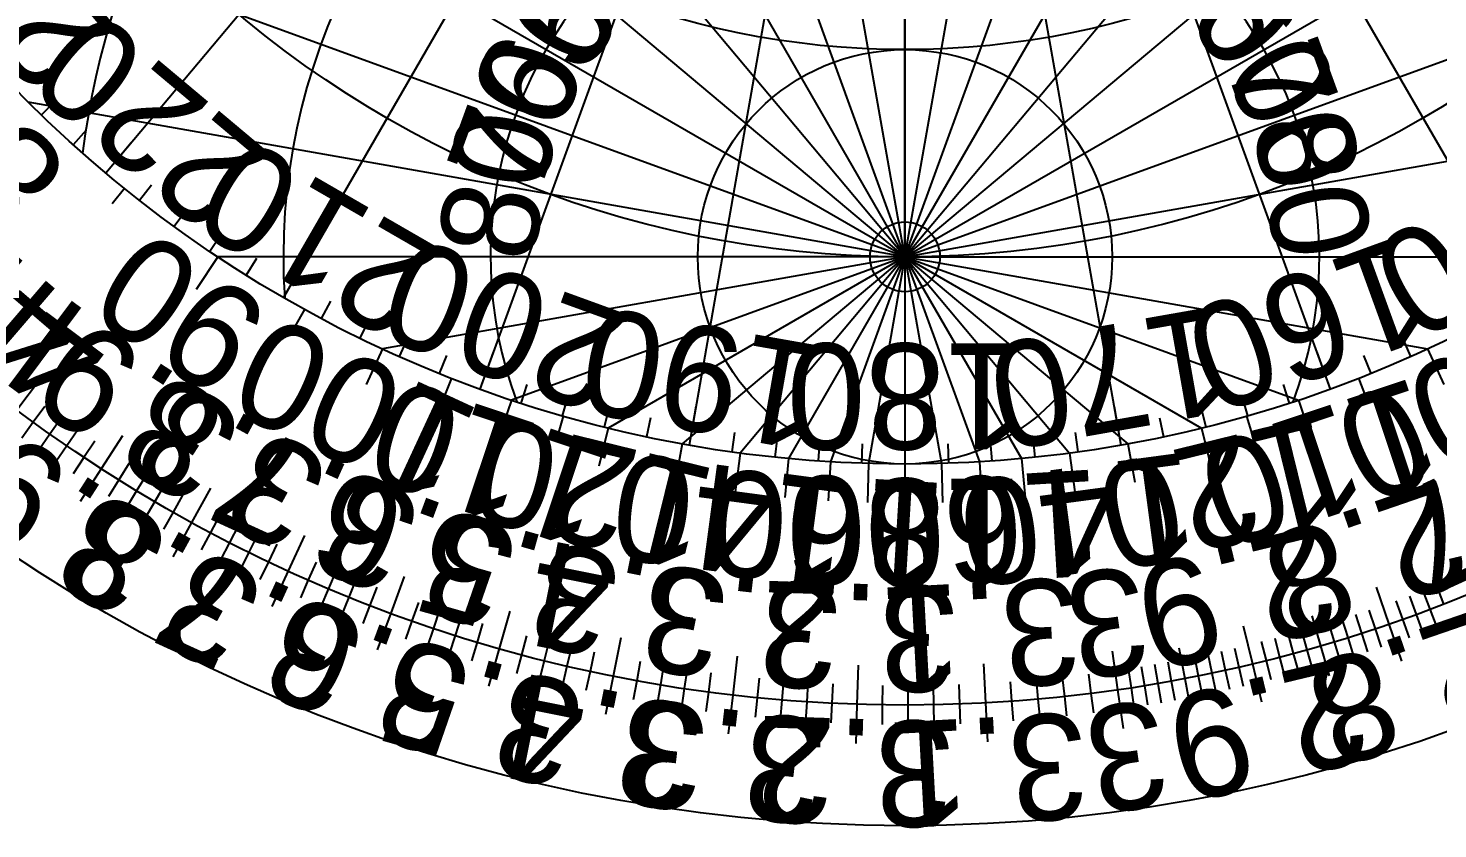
# Model space of a CAD drawing. Header units: metres. Extents: x -58 to 58, y -58 to 58.
# Drawn here: x -31.4 to 19.1, y -57.6 to -28.9 of the extents above; entities that cross this region are included whole.
import ezdxf
from ezdxf.enums import TextEntityAlignment as Align

# ---------------------------------------------------------------- set-up
doc = ezdxf.new("R2010")
doc.units = ezdxf.units.M
for name, color, linetype in [('CUT_REFERENCE', 1, 'Continuous'), ('ENGRAVE_AWA', 4, 'Continuous'), ('ENGRAVE_COMPASS', 5, 'Continuous'), ('ENGRAVE_LOG', 6, 'Continuous'), ('ENGRAVE_TEXT', 7, 'Continuous')]:
    doc.layers.add(name, color=color, linetype=linetype)

msp = doc.modelspace()

# ---------------------------------------------------------------- linework, layer by layer
at = {"layer": 'CUT_REFERENCE'}
for centre, radius in [((0, 0), 57.5), ((0, 0), 53.18), ((0, 0), 44.54), ((0, 0), 44.54), ((0, -37.117), 1.25)]:
    msp.add_circle(centre, radius, dxfattribs=at)
at = {"layer": 'ENGRAVE_AWA'}
for p, q in [((0, -37.117), (0, 44.54)), ((0, -37.117), (-14, 42.282)), ((0, -37.117), (14, 42.282)), ((0, -37.117), (-26.531, 35.776)), ((0, -37.117), (26.531, 35.776)), ((0, -37.117), (-36.317, 25.786)), ((0, -37.117), (36.317, 25.786)), ((0, -37.117), (-42.452, 13.476)), ((0, -37.117), (42.452, 13.476)), ((0, -37.117), (-44.539, 0.256)), ((0, 0), (-28.63, -34.12)), ((0, 0), (-22.27, -38.573)), ((0, 0), (-15.234, -41.854)), ((0, 0), (-7.734, -43.863)), ((0, -37.117), (44.539, 0.256)), ((0, 0), (22.27, -38.573)), ((0, 0), (15.234, -41.854)), ((0, 0), (7.734, -43.863)), ((0, 0), (0, -44.54)), ((0, -37.117), (-42.773, -12.422)), ((0, -37.117), (42.773, -12.422)), ((0, -37.117), (-37.959, -23.301)), ((0, -37.117), (37.959, -23.301)), ((0, -37.117), (-31.411, -31.578)), ((0, -37.117), (31.411, -31.578)), ((0, -37.117), (-24.62, -37.117)), ((0, -37.117), (-18.716, -40.417)), ((0, -37.117), (-14.101, -42.249)), ((0, -37.117), (-10.629, -43.253)), ((0, -37.117), (-7.986, -43.818)), ((0, -37.117), (-5.9, -44.148)), ((0, -37.117), (-4.173, -44.344)), ((0, -37.117), (-2.673, -44.46)), ((0, -37.117), (-1.306, -44.521)), ((0, -37.117), (24.62, -37.117)), ((0, -37.117), (18.716, -40.417)), ((0, -37.117), (14.101, -42.249)), ((0, -37.117), (10.629, -43.253)), ((0, -37.117), (7.986, -43.818)), ((0, -37.117), (5.9, -44.148)), ((0, -37.117), (4.173, -44.344)), ((0, -37.117), (2.673, -44.46)), ((0, -37.117), (1.306, -44.521)), ((0, -37.117), (0, -44.54))]:
    msp.add_line(p, q, dxfattribs=at)
for radius in [37.117, 29.693]:
    msp.add_circle((0, 0), radius, dxfattribs=at)
for radius, start, end in [(29.693, 7.1808, 172.8192), (22.27, 356.1774, 183.8226), (14.847, 339.5127, 200.4873), (7.423, 0, 360)]:
    msp.add_arc((0, -37.117), radius, start, end, dxfattribs=at)
at = {"layer": 'ENGRAVE_COMPASS'}
for p, q in [((-30.454, -31.536), (-30.94, -32.039)), ((-29.335, -32.579), (-29.803, -33.1)), ((-27.73, -33.047), (-28.63, -34.12)), ((-27.96, -34.67), (-28.4, -35.215)), ((-26.991, -34.546), (-27.422, -35.098)), ((-25.769, -35.467), (-26.18, -36.034)), ((-24.515, -36.345), (-24.906, -36.925)), ((-24.62, -37.117), (-25.394, -38.283)), ((-23.232, -37.178), (-23.603, -37.772)), ((-21.57, -37.36), (-22.27, -38.573)), ((-20.582, -38.708), (-20.91, -39.326)), ((-21.515, -38.999), (-21.853, -39.612)), ((-19.218, -39.403), (-19.525, -40.032)), ((-17.831, -40.05), (-18.116, -40.689)), ((17.831, -40.05), (18.116, -40.689)), ((-18.716, -40.417), (-19.304, -41.687)), ((-16.423, -40.648), (-16.685, -41.297)), ((-14.755, -40.538), (-15.234, -41.854)), ((14.755, -40.538), (15.234, -41.854)), ((16.423, -40.648), (16.685, -41.297)), ((18.716, -40.417), (19.304, -41.687)), ((-16.249, -41.47), (-16.504, -42.122)), ((-13.547, -41.694), (-13.764, -42.36)), ((13.547, -41.694), (13.764, -42.36)), ((16.249, -41.47), (16.504, -42.122)), ((-14.101, -42.249), (-14.544, -43.577)), ((-12.084, -42.142), (-12.277, -42.815)), ((12.084, -42.142), (12.277, -42.815)), ((14.101, -42.249), (14.544, -43.577)), ((-12.241, -42.825), (-12.434, -43.498)), ((-10.606, -42.538), (-10.775, -43.217)), ((-9.115, -42.882), (-9.26, -43.567)), ((-7.491, -42.485), (-7.734, -43.863)), ((7.491, -42.485), (7.734, -43.863)), ((9.115, -42.882), (9.26, -43.567)), ((10.606, -42.538), (10.775, -43.217)), ((12.241, -42.825), (12.434, -43.498)), ((-10.629, -43.253), (-10.963, -44.613)), ((-6.101, -43.413), (-6.199, -44.107)), ((0, -43.14), (0, -44.54)), ((6.101, -43.413), (6.199, -44.107)), ((10.629, -43.253), (10.963, -44.613)), ((-7.986, -43.818), (-8.238, -45.195)), ((-4.583, -43.6), (-4.656, -44.296)), ((-3.058, -43.733), (-3.107, -44.432)), ((-1.53, -43.813), (-1.554, -44.513)), ((1.53, -43.813), (1.554, -44.513)), ((3.058, -43.733), (3.107, -44.432)), ((4.583, -43.6), (4.656, -44.296)), ((7.986, -43.818), (8.238, -45.195)), ((-5.9, -44.148), (-6.085, -45.535)), ((-4.173, -44.344), (-4.304, -45.738)), ((4.173, -44.344), (4.304, -45.738)), ((5.9, -44.148), (6.085, -45.535)), ((-2.673, -44.46), (-2.757, -45.857)), ((-1.306, -44.521), (-1.347, -45.92)), ((0, -44.54), (0, -45.94)), ((1.306, -44.521), (1.347, -45.92)), ((2.673, -44.46), (2.757, -45.857))]:
    msp.add_line(p, q, dxfattribs=at)
at = {"layer": 'ENGRAVE_LOG'}
for p, q in [((-30.975, -41.493), (-31.813, -42.615)), ((-30.816, -42.48), (-31.227, -43.046)), ((-30.229, -42.899), (-30.632, -43.472)), ((-31.227, -43.046), (-31.638, -43.613)), ((-29.633, -43.313), (-30.029, -43.891)), ((-30.632, -43.472), (-31.035, -44.044)), ((-30.029, -43.891), (-30.424, -44.468)), ((-29.029, -43.72), (-29.416, -44.303)), ((-28.037, -43.533), (-28.795, -44.71)), ((-29.416, -44.303), (-29.803, -44.887)), ((-28.795, -44.71), (-29.553, -45.887)), ((-27.794, -44.516), (-28.165, -45.109)), ((-27.164, -44.903), (-27.526, -45.502)), ((-28.165, -45.109), (-28.536, -45.703)), ((-26.524, -45.284), (-26.878, -45.888)), ((-24.883, -45.409), (-25.556, -46.637)), ((-27.526, -45.502), (-27.888, -46.101)), ((-26.878, -45.888), (-27.232, -46.492)), ((-25.877, -45.657), (-26.222, -46.266)), ((-26.222, -46.266), (-26.567, -46.875)), ((-24.555, -46.381), (-24.882, -47)), ((-25.556, -46.637), (-26.229, -47.865)), ((-23.881, -46.732), (-24.199, -47.355)), ((-24.882, -47), (-25.21, -47.619)), ((-24.199, -47.355), (-24.518, -47.979)), ((-23.198, -47.074), (-23.507, -47.702)), ((-22.507, -47.409), (-22.807, -48.041)), ((-21.516, -47.098), (-22.098, -48.371)), ((-23.507, -47.702), (-23.817, -48.33)), ((-22.807, -48.041), (-23.107, -48.674)), ((-22.098, -48.371), (-22.68, -49.645)), ((-21.099, -48.052), (-21.38, -48.693)), ((-20.382, -48.36), (-20.654, -49.006)), ((-21.38, -48.693), (-21.661, -49.334)), ((-19.656, -48.66), (-19.919, -49.309)), ((-18.923, -48.95), (-19.175, -49.603)), ((-17.938, -48.574), (-18.423, -49.887)), ((16.878, -48.952), (17.334, -50.276)), ((19.04, -48.904), (19.294, -49.557)), ((-20.654, -49.006), (-20.925, -49.651)), ((-19.919, -49.309), (-20.181, -49.958)), ((17.589, -49.445), (17.824, -50.104)), ((18.073, -49.27), (18.314, -49.927)), ((18.557, -49.09), (18.804, -49.745)), ((-19.175, -49.603), (-19.427, -50.256)), ((-18.423, -49.887), (-18.908, -51.2)), ((-17.43, -49.501), (-17.662, -50.161)), ((-16.671, -49.762), (-16.894, -50.425)), ((-14.155, -49.808), (-14.537, -51.154)), ((14.573, -49.979), (14.887, -51.054)), ((16.139, -49.937), (16.354, -50.603)), ((16.622, -49.778), (16.844, -50.442)), ((18.314, -49.927), (18.555, -50.584)), ((18.804, -49.745), (19.052, -50.399)), ((-17.662, -50.161), (-17.895, -50.821)), ((-16.894, -50.425), (-17.116, -51.089)), ((-15.904, -50.012), (-16.116, -50.679)), ((-15.129, -50.252), (-15.331, -50.922)), ((12.12, -50.342), (12.448, -51.703)), ((15.173, -50.239), (15.376, -50.909)), ((15.656, -50.09), (15.865, -50.758)), ((16.844, -50.442), (17.066, -51.106)), ((17.334, -50.276), (17.79, -51.599)), ((17.824, -50.104), (18.059, -50.764)), ((-16.116, -50.679), (-16.329, -51.346)), ((-15.331, -50.922), (-15.533, -51.592)), ((-13.555, -50.699), (-13.736, -51.375)), ((-12.756, -50.906), (-12.926, -51.585)), ((-10.175, -50.77), (-10.45, -52.143)), ((12.764, -50.904), (12.935, -51.583)), ((13.245, -50.781), (13.422, -51.458)), ((13.727, -50.653), (13.91, -51.329)), ((14.208, -50.52), (14.398, -51.194)), ((15.376, -50.909), (15.578, -51.579)), ((15.865, -50.758), (16.074, -51.427)), ((16.354, -50.603), (16.57, -51.269)), ((-14.537, -51.154), (-14.92, -52.501)), ((-13.736, -51.375), (-13.917, -52.052)), ((-11.949, -51.102), (-12.108, -51.783)), ((-11.135, -51.285), (-11.283, -51.969)), ((-6.01, -51.43), (-6.172, -52.821)), ((7.418, -51.246), (7.618, -52.631)), ((9.812, -51.127), (10.023, -52.227)), ((10.369, -51.446), (10.507, -52.132)), ((10.846, -51.347), (10.991, -52.032)), ((11.325, -51.244), (11.476, -51.927)), ((11.804, -51.135), (11.962, -51.817)), ((13.422, -51.458), (13.599, -52.136)), ((13.91, -51.329), (14.093, -52.004)), ((14.398, -51.194), (14.587, -51.868)), ((14.887, -51.054), (15.2, -52.129)), ((-12.926, -51.585), (-13.096, -52.264)), ((-12.108, -51.783), (-12.268, -52.465)), ((-11.283, -51.969), (-11.432, -52.653)), ((-9.483, -51.616), (-9.609, -52.305)), ((-8.646, -51.763), (-8.761, -52.453)), ((-7.801, -51.897), (-7.905, -52.589)), ((-1.675, -51.753), (-1.721, -53.152)), ((2.809, -51.704), (2.885, -53.102)), ((7.991, -51.868), (8.098, -52.56)), ((8.465, -51.793), (8.578, -52.484)), ((8.94, -51.713), (9.059, -52.403)), ((9.415, -51.629), (9.541, -52.317)), ((11.476, -51.927), (11.627, -52.611)), ((11.962, -51.817), (12.119, -52.499)), ((12.448, -51.703), (12.775, -53.064)), ((12.935, -51.583), (13.105, -52.262)), ((-10.45, -52.143), (-10.725, -53.516)), ((-9.609, -52.305), (-9.736, -52.993)), ((-8.761, -52.453), (-8.876, -53.144)), ((-6.95, -52.018), (-7.042, -52.712)), ((-5.226, -52.219), (-5.295, -52.916)), ((-4.353, -52.299), (-4.411, -52.997)), ((-3.475, -52.365), (-3.521, -53.063)), ((-2.589, -52.416), (-2.624, -53.115)), ((-0.8, -52.474), (-0.811, -53.174)), ((0.103, -52.48), (0.105, -53.18)), ((1.012, -52.47), (1.026, -53.17)), ((1.927, -52.445), (1.953, -53.144)), ((3.772, -52.344), (3.822, -53.042)), ((4.702, -52.269), (4.765, -52.966)), ((5.636, -52.176), (5.712, -52.872)), ((6.575, -52.066), (6.663, -52.761)), ((8.578, -52.484), (8.691, -53.174)), ((9.059, -52.403), (9.178, -53.093)), ((9.541, -52.317), (9.666, -53.006)), ((10.023, -52.227), (10.234, -53.327)), ((10.507, -52.132), (10.645, -52.818)), ((10.991, -52.032), (11.136, -52.717)), ((-7.905, -52.589), (-8.009, -53.281)), ((-7.042, -52.712), (-7.135, -53.405)), ((-6.172, -52.821), (-6.335, -54.211)), ((-5.295, -52.916), (-5.365, -53.612)), ((-4.411, -52.997), (-4.47, -53.694)), ((4.765, -52.966), (4.827, -53.663)), ((5.712, -52.872), (5.787, -53.568)), ((6.663, -52.761), (6.751, -53.455)), ((7.618, -52.631), (7.819, -54.017)), ((8.098, -52.56), (8.204, -53.252)), ((-3.521, -53.063), (-3.567, -53.762)), ((-2.624, -53.115), (-2.658, -53.814)), ((-1.721, -53.152), (-1.766, -54.551)), ((-0.811, -53.174), (-0.822, -53.874)), ((0.105, -53.18), (0.106, -53.88)), ((1.026, -53.17), (1.039, -53.87)), ((1.953, -53.144), (1.978, -53.844)), ((2.885, -53.102), (2.961, -54.5)), ((3.822, -53.042), (3.873, -53.741))]:
    msp.add_line(p, q, dxfattribs=at)

# ---------------------------------------------------------------- texts
at = {"layer": 'ENGRAVE_TEXT'}
for s, height, rotation, p in [('230', 3.8, -230, (-32.266, -27.074)), ('50', 3.5, -310, (-11.373, -27.573)), ('50', 3.5, -50, (11.373, -27.573)), ('60', 3.5, -300, (-12.858, -29.693)), ('60', 3.5, -60, (12.858, -29.693)), ('220', 3.8, -220, (-27.074, -32.266)), ('70', 3.5, -70, (13.951, -32.039)), ('70', 3.5, -290, (-13.951, -32.039)), ('80', 3.8, -224.8478, (-33.117, -33.294)), ('80', 3.5, -280, (-14.621, -34.539)), ('80', 3.5, -80, (14.621, -34.539)), ('210', 3.8, -210, (-21.06, -36.477)), ('150', 3.8, -150, (21.06, -36.477)), ('4.1', 3.8, -220.6022, (-33.035, -38.539)), ('90', 3.8, -213.5573, (-25.958, -39.133)), ('200', 3.8, -200, (-14.406, -39.58)), ('160', 3.8, -160, (14.406, -39.58)), ('4', 3.8, -216.7416, (-30.365, -40.676)), ('190', 3.8, -190, (-7.314, -41.48)), ('170', 3.8, -170, (7.314, -41.48)), ('100', 3.8, -155.1522, (19.733, -42.613)), ('3.9', 3.8, -212.7833, (-27.485, -42.675)), ('100', 3.8, -204.8478, (-19.733, -42.613)), ('180', 3.8, -180, (0, -42.12)), ('3.8', 3.8, -208.7221, (-24.393, -44.515)), ('110', 3.8, -198.4568, (-14.867, -44.544)), ('110', 3.8, -161.5432, (14.867, -44.544)), ('120', 3.8, -193.806, (-11.206, -45.603)), ('120', 3.8, -166.194, (11.206, -45.603)), ('2.7', 3.8, -155.291, (21.218, -46.113)), ('3.9', 3.8, -212.7833, (-30.105, -46.744)), ('3.7', 3.8, -204.5526, (-21.092, -46.17)), ('140', 3.8, -187.6116, (-6.22, -46.546)), ('140', 3.8, -172.3884, (6.22, -46.546)), ('3.6', 3.8, -200.2689, (-17.585, -47.617)), ('160', 3.8, -183.4401, (-2.818, -46.875)), ('160', 3.8, -176.5599, (2.818, -46.875)), ('180', 3.8, -180, (0, -46.96)), ('2.8', 3.8, -160.9769, (16.545, -47.988)), ('3.8', 3.8, -208.7221, (-26.719, -48.759)), ('3.5', 3.8, -195.8645, (-13.876, -48.827)), ('2.9', 3.8, -166.4633, (11.881, -49.35)), ('3.4', 3.8, -191.3324, (-9.974, -49.77)), ('3.7', 3.8, -204.5526, (-23.103, -50.573)), ('3.3', 3.8, -186.665, (-5.891, -50.417)), ('3', 3.8, -171.7637, (7.272, -50.236)), ('3.2', 3.8, -181.854, (-1.642, -50.733)), ('3.1', 3.8, -176.8902, (2.754, -50.685)), ('3.6', 3.8, -200.2689, (-19.261, -52.157)), ('2.8', 3.8, -160.9769, (18.123, -52.564)), ('3.5', 3.8, -195.8645, (-15.199, -53.482)), ('2.9', 3.8, -166.4633, (13.014, -54.055)), ('3.4', 3.8, -191.3324, (-10.925, -54.516)), ('3.3', 3.8, -186.665, (-6.453, -55.224)), ('3', 3.8, -171.7637, (7.965, -55.027)), ('3.1', 3.8, -176.8902, (3.016, -55.518)), ('3.2', 3.8, -181.854, (-1.799, -55.571))]:
    msp.add_text(s, height=height, rotation=rotation, dxfattribs=at).set_placement(p, align=Align.MIDDLE_CENTER)

doc.saveas('drawing.dxf')
